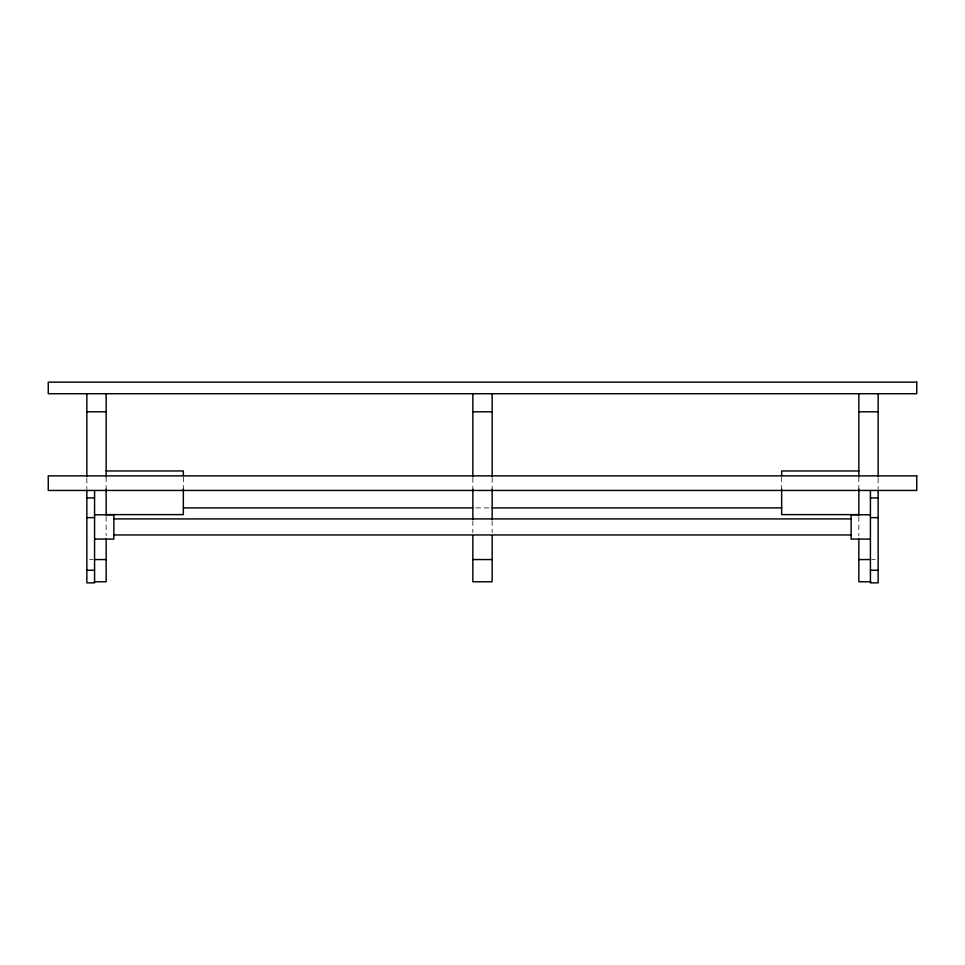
<?xml version="1.0" encoding="UTF-8"?>
<svg xmlns="http://www.w3.org/2000/svg" width="965" height="965" viewBox="0 0 965 965"><rect width="100%" height="100%" fill="white"/><g stroke="black" fill="none" stroke-linecap="round" stroke-linejoin="round"><path stroke-width="0.72" stroke-dasharray="4.83 3.62" d="M475.721 507.904L489.279 507.904M89.817 559.555L92.785 559.555M872.215 559.555L875.183 559.555M878.15 478.145L878.15 488.688M858.85 476.975L858.85 489.026M858.85 516.48L858.85 535.599M781.65 476.975L781.65 489.183M492.15 477.675L492.15 489.183M492.15 520.726L492.15 532.62M472.85 477.675L472.85 489.183M472.85 520.726L472.85 532.62M183.35 476.975L183.35 489.183M106.15 476.975L106.15 489.026M106.15 516.48L106.15 535.599M86.85 478.145L86.85 488.688"/><path stroke-width="1.45" d="M86.85 411.802L106.15 411.802M472.85 411.802L492.15 411.802M858.85 411.802L878.15 411.802M106.15 470.956L183.35 470.956L183.35 475.48M858.85 470.956L781.65 470.956L781.65 475.48M86.85 497.94L94.57 497.94M870.43 497.94L878.15 497.94M183.35 507.904L472.705 507.904M492.295 507.904L781.65 507.904M106.15 514.61L183.35 514.61L183.35 489.026M858.85 514.61L781.65 514.61L781.65 489.026M94.57 514.767L113.87 514.767L113.87 539.085L94.57 539.085M870.43 514.767L851.13 514.767L851.13 539.085L870.43 539.085M86.85 517.626L94.57 517.626M870.43 517.626L878.15 517.626M113.87 518.917L851.13 518.917M113.87 534.948L851.13 534.948M94.268 559.555L106.15 559.555M472.85 559.555L492.15 559.555M858.85 559.555L870.732 559.555M86.85 570.243L94.57 570.243M870.43 570.243L878.15 570.243M94.268 581.774L106.15 581.774L106.15 538.567M870.732 581.774L858.85 581.774L858.85 538.567M878.15 393.72L878.15 476.638M878.15 490.196L878.15 582.86L870.43 582.86L870.43 490.449M858.85 393.72L858.85 476.638M858.85 489.026L858.85 515.069M492.15 393.72L492.15 476.638M492.15 489.183L492.15 519.315M492.15 535.599L492.15 581.774L472.85 581.774L472.85 535.599M472.85 393.72L472.85 476.638M472.85 489.183L472.85 519.315M106.15 393.72L106.15 476.638M106.15 489.026L106.15 515.069M94.57 490.449L94.57 582.86L86.85 582.86L86.85 490.196M86.85 393.72L86.85 476.638M916.75 382.14L48.25 382.14L48.25 393.72L916.75 393.72L916.75 382.14M916.75 475.866L48.25 475.866L48.25 490.449L916.75 490.449L916.75 475.866"/></g></svg>
